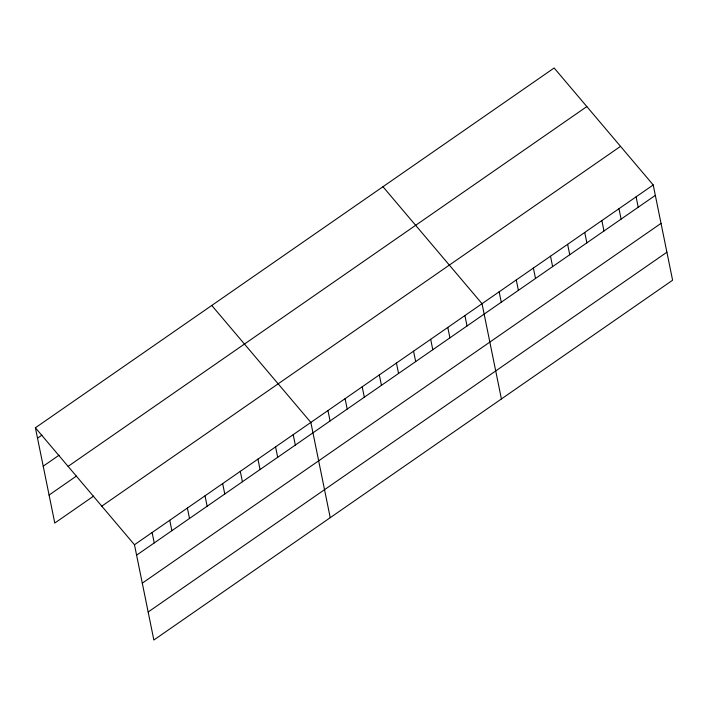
<?xml version="1.0" encoding="UTF-8"?>
<svg xmlns="http://www.w3.org/2000/svg" width="708" height="708" viewBox="0 0 708 708"><rect width="100%" height="100%" fill="white"/><g stroke="black" fill="none" stroke-linecap="round" stroke-linejoin="round"><path stroke-width="1.06" d="M35.4 427.782L554.143 67.986L653.219 184.956L672.6 280.218L153.857 640.014L134.476 544.753L35.4 427.782L54.782 523.044L93.58 496.131M37.515 438.19L41.931 435.128M43.215 466.191L59.091 455.182M68.092 466.377L586.835 106.581M49.082 495.042L76.42 476.077M101.784 506.149L620.527 146.352M134.476 544.753L653.219 184.956M136.591 555.16L655.334 195.364M142.29 583.162L661.033 223.365M148.158 612.013L666.901 252.216M382.957 186.717L482.033 303.688L501.414 398.958M211.772 305.449L310.847 422.419L330.229 517.69M636.103 196.833L638.218 207.24M618.978 208.701L621.102 219.108M601.862 220.577L603.977 230.985M584.746 232.454L586.861 242.862M567.621 244.322L569.745 254.73M550.505 256.199L552.621 266.606M533.389 268.066L535.505 278.474M516.274 279.943L518.389 290.351M499.149 291.82L501.273 302.228M464.917 315.564L467.032 325.972M447.792 327.432L449.916 337.849M430.676 339.309L432.792 349.717M413.56 351.186L415.676 361.593M396.445 363.054L398.56 373.461M379.32 374.93L381.444 385.338M362.204 386.807L364.319 397.215M345.088 398.675L347.203 409.082M327.963 410.551L330.087 420.959M293.209 434.659L295.325 445.066M275.571 446.89L277.686 457.297M257.933 459.12L260.057 469.528M240.295 471.351L242.419 481.767M222.657 483.591L224.781 493.998M205.028 495.821L207.143 506.229M187.39 508.052L189.505 518.46M169.752 520.292L171.867 530.699M152.114 532.522L154.229 542.93"/></g></svg>
